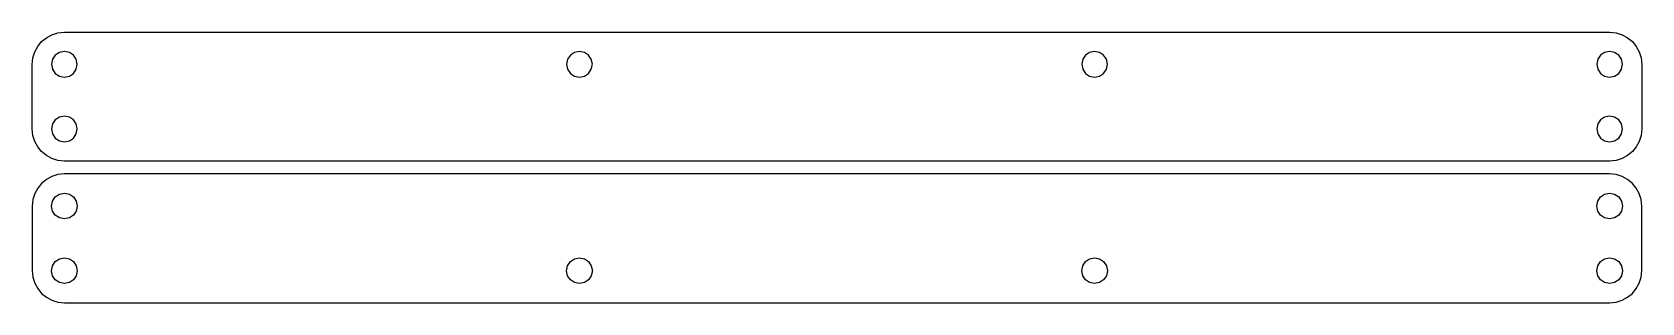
# Model space of a CAD drawing. Extents: x -1 to 936, y 295 to 752.
# Drawn here: x 26.2 to 276.2, y 489.8 to 531.8 of the extents above; entities that cross this region are included whole.
import ezdxf

# ---------------------------------------------------------------- set-up
doc = ezdxf.new("R2010")
doc.units = 0

msp = doc.modelspace()

# ---------------------------------------------------------------- linework, layer by layer
for p, q in [((27.011734, 529.632316), (27.621375, 530.37175)), ((27.621375, 530.37175), (28.360869, 530.98134)), ((28.360869, 530.98134), (29.210409, 531.441281)), ((29.210409, 531.441281), (30.150189, 531.73177)), ((30.150189, 531.73177), (31.1604, 531.833)), ((31.1604, 531.833), (271.16, 531.833)), ((271.16, 531.833), (272.170137, 531.73177)), ((272.170137, 531.73177), (273.109844, 531.441281)), ((273.109844, 531.441281), (273.959316, 530.98134)), ((273.959316, 530.98134), (274.69875, 530.37175)), ((274.69875, 530.37175), (275.30834, 529.632316)), ((26.16, 526.833), (26.261239, 527.843137)), ((26.261239, 527.843137), (26.551753, 528.782844)), ((26.551753, 528.782844), (27.011734, 529.632316)), ((29.318142, 527.62925), (29.1609, 526.851)), ((29.746613, 528.265), (29.318142, 527.62925)), ((30.382102, 528.69375), (29.746613, 528.265)), ((31.1604, 528.851), (30.382102, 528.69375)), ((31.938808, 528.693891), (31.1604, 528.851)), ((32.574613, 528.265375), (31.938808, 528.693891)), ((33.003361, 527.629672), (32.574613, 528.265375)), ((33.1606, 526.851), (33.003361, 527.629672)), ((109.318094, 527.62925), (109.161, 526.851)), ((109.7465, 528.265), (109.318094, 527.62925)), ((110.381906, 528.69375), (109.7465, 528.265)), ((111.16, 528.851), (110.381906, 528.69375)), ((111.938828, 528.693891), (111.16, 528.851)), ((112.574875, 528.265375), (111.938828, 528.693891)), ((113.003734, 527.629672), (112.574875, 528.265375)), ((113.161, 526.851), (113.003734, 527.629672)), ((189.318094, 527.62925), (189.161, 526.851)), ((189.7465, 528.265), (189.318094, 527.62925)), ((190.381906, 528.69375), (189.7465, 528.265)), ((191.16, 528.851), (190.381906, 528.69375)), ((191.938828, 528.693891), (191.16, 528.851)), ((192.574875, 528.265375), (191.938828, 528.693891)), ((193.003734, 527.629672), (192.574875, 528.265375)), ((193.161, 526.851), (193.003734, 527.629672)), ((269.31725, 527.62925), (269.16, 526.851)), ((269.746, 528.265), (269.31725, 527.62925)), ((270.38175, 528.69375), (269.746, 528.265)), ((271.16, 528.851), (270.38175, 528.69375)), ((271.938828, 528.693891), (271.16, 528.851)), ((272.574875, 528.265375), (271.938828, 528.693891)), ((273.003734, 527.629672), (272.574875, 528.265375)), ((273.161, 526.851), (273.003734, 527.629672)), ((275.30834, 529.632316), (275.768281, 528.782844)), ((275.768281, 528.782844), (276.05877, 527.843137)), ((276.05877, 527.843137), (276.16, 526.833)), ((26.16, 516.833), (26.16, 526.833)), ((29.1609, 526.851), (29.317973, 526.07275)), ((29.317973, 526.07275), (29.746387, 525.437)), ((29.746387, 525.437), (30.381933, 525.00825)), ((30.381933, 525.00825), (31.1604, 524.851)), ((31.1604, 524.851), (31.938977, 525.008109)), ((31.938977, 525.008109), (32.574838, 525.436625)), ((32.574838, 525.436625), (33.00353, 526.072328)), ((33.00353, 526.072328), (33.1606, 526.851)), ((109.161, 526.851), (109.318094, 526.07275)), ((109.318094, 526.07275), (109.7465, 525.437)), ((109.7465, 525.437), (110.381906, 525.00825)), ((110.381906, 525.00825), (111.16, 524.851)), ((111.16, 524.851), (111.938828, 525.008109)), ((111.938828, 525.008109), (112.574875, 525.436625)), ((112.574875, 525.436625), (113.003734, 526.072328)), ((113.003734, 526.072328), (113.161, 526.851)), ((189.161, 526.851), (189.317953, 526.07275)), ((189.317953, 526.07275), (189.746125, 525.437)), ((189.746125, 525.437), (190.381484, 525.00825)), ((190.381484, 525.00825), (191.16, 524.851)), ((191.16, 524.851), (191.938828, 525.008109)), ((191.938828, 525.008109), (192.574875, 525.436625)), ((192.574875, 525.436625), (193.003734, 526.072328)), ((193.003734, 526.072328), (193.161, 526.851)), ((269.16, 526.851), (269.31725, 526.07275)), ((269.31725, 526.07275), (269.746, 525.437)), ((269.746, 525.437), (270.38175, 525.00825)), ((270.38175, 525.00825), (271.16, 524.851)), ((271.16, 524.851), (271.938828, 525.008109)), ((271.938828, 525.008109), (272.574875, 525.436625)), ((272.574875, 525.436625), (273.003734, 526.072328)), ((273.003734, 526.072328), (273.161, 526.851)), ((276.16, 526.833), (276.16, 516.833)), ((29.318142, 517.59325), (29.1609, 516.815)), ((29.746613, 518.229), (29.318142, 517.59325)), ((30.382102, 518.65775), (29.746613, 518.229)), ((31.1604, 518.815), (30.382102, 518.65775)), ((31.938808, 518.65775), (31.1604, 518.815)), ((32.574613, 518.229), (31.938808, 518.65775)), ((33.003361, 517.59325), (32.574613, 518.229)), ((33.1606, 516.815), (33.003361, 517.59325)), ((269.31725, 517.59325), (269.16, 516.815)), ((269.746, 518.229), (269.31725, 517.59325)), ((270.38175, 518.65775), (269.746, 518.229)), ((271.16, 518.815), (270.38175, 518.65775)), ((271.938828, 518.65775), (271.16, 518.815)), ((272.574875, 518.229), (271.938828, 518.65775)), ((273.003734, 517.59325), (272.574875, 518.229)), ((273.161, 516.815), (273.003734, 517.59325)), ((26.261239, 515.822906), (26.16, 516.833)), ((26.551753, 514.883312), (26.261239, 515.822906)), ((29.1609, 516.815), (29.317973, 516.036328)), ((29.317973, 516.036328), (29.746387, 515.400625)), ((29.746387, 515.400625), (30.381933, 514.972109)), ((31.938977, 514.972109), (32.574838, 515.400625)), ((32.574838, 515.400625), (33.00353, 516.036328)), ((33.00353, 516.036328), (33.1606, 516.815)), ((269.16, 516.815), (269.31725, 516.036328)), ((269.31725, 516.036328), (269.746, 515.400625)), ((269.746, 515.400625), (270.38175, 514.972109)), ((271.938828, 514.972109), (272.574875, 515.400625)), ((272.574875, 515.400625), (273.003734, 516.036328)), ((273.003734, 516.036328), (273.161, 516.815)), ((276.05877, 515.822906), (275.768281, 514.883312)), ((276.16, 516.833), (276.05877, 515.822906)), ((27.011734, 514.034), (26.551753, 514.883312)), ((27.621375, 513.29475), (27.011734, 514.034)), ((28.360869, 512.685344), (27.621375, 513.29475)), ((29.210409, 512.225563), (28.360869, 512.685344)), ((30.381933, 514.972109), (31.1604, 514.815)), ((31.1604, 514.815), (31.938977, 514.972109)), ((270.38175, 514.972109), (271.16, 514.815)), ((271.16, 514.815), (271.938828, 514.972109)), ((273.959316, 512.685344), (273.109844, 512.225563)), ((274.69875, 513.29475), (273.959316, 512.685344)), ((275.30834, 514.034), (274.69875, 513.29475)), ((275.768281, 514.883312), (275.30834, 514.034)), ((30.150189, 511.935188), (29.210409, 512.225563)), ((31.1604, 511.834), (30.150189, 511.935188)), ((271.16, 511.834), (31.1604, 511.834)), ((272.170137, 511.935188), (271.16, 511.834)), ((273.109844, 512.225563), (272.170137, 511.935188)), ((27.011734, 507.633316), (26.551753, 506.783844)), ((27.621375, 508.37275), (27.011734, 507.633316)), ((28.360869, 508.98234), (27.621375, 508.37275)), ((29.210409, 509.442281), (28.360869, 508.98234)), ((30.150189, 509.73277), (29.210409, 509.442281)), ((31.1604, 509.834), (30.150189, 509.73277)), ((271.16, 509.834), (31.1604, 509.834)), ((272.170137, 509.73277), (271.16, 509.834)), ((273.109844, 509.442281), (272.170137, 509.73277)), ((273.959316, 508.98234), (273.109844, 509.442281)), ((274.69875, 508.37275), (273.959316, 508.98234)), ((275.30834, 507.633316), (274.69875, 508.37275)), ((275.768281, 506.783844), (275.30834, 507.633316)), ((26.261239, 505.844137), (26.16, 504.834)), ((26.551753, 506.783844), (26.261239, 505.844137)), ((29.1609, 504.852), (29.317973, 505.630672)), ((29.317973, 505.630672), (29.746387, 506.266375)), ((29.746387, 506.266375), (30.381933, 506.694891)), ((30.381933, 506.694891), (31.1604, 506.852)), ((31.1604, 506.852), (31.938977, 506.694891)), ((31.938977, 506.694891), (32.574838, 506.266375)), ((32.574838, 506.266375), (33.00353, 505.630672)), ((33.00353, 505.630672), (33.1606, 504.852)), ((269.16, 504.852), (269.31725, 505.630672)), ((269.31725, 505.630672), (269.746, 506.266375)), ((269.746, 506.266375), (270.38175, 506.694891)), ((270.38175, 506.694891), (271.16, 506.852)), ((271.16, 506.852), (271.938828, 506.694891)), ((271.938828, 506.694891), (272.574875, 506.266375)), ((272.574875, 506.266375), (273.003734, 505.630672)), ((273.003734, 505.630672), (273.161, 504.852)), ((276.05877, 505.844137), (275.768281, 506.783844)), ((276.16, 504.834), (276.05877, 505.844137)), ((26.16, 504.834), (26.16, 494.834)), ((29.318142, 504.07375), (29.1609, 504.852)), ((29.746613, 503.438), (29.318142, 504.07375)), ((30.382102, 503.00925), (29.746613, 503.438)), ((31.1604, 502.852), (30.382102, 503.00925)), ((31.938808, 503.00925), (31.1604, 502.852)), ((32.574613, 503.438), (31.938808, 503.00925)), ((33.003361, 504.07375), (32.574613, 503.438)), ((33.1606, 504.852), (33.003361, 504.07375)), ((269.31725, 504.07375), (269.16, 504.852)), ((269.746, 503.438), (269.31725, 504.07375)), ((270.38175, 503.00925), (269.746, 503.438)), ((271.16, 502.852), (270.38175, 503.00925)), ((271.938828, 503.00925), (271.16, 502.852)), ((272.574875, 503.438), (271.938828, 503.00925)), ((273.003734, 504.07375), (272.574875, 503.438)), ((273.161, 504.852), (273.003734, 504.07375)), ((276.16, 494.834), (276.16, 504.834)), ((29.1609, 494.816), (29.317973, 495.59425)), ((29.317973, 495.59425), (29.746387, 496.23)), ((29.746387, 496.23), (30.381933, 496.65875)), ((30.381933, 496.65875), (31.1604, 496.816)), ((31.1604, 496.816), (31.938977, 496.658891)), ((31.938977, 496.658891), (32.574838, 496.230375)), ((32.574838, 496.230375), (33.00353, 495.594672)), ((33.00353, 495.594672), (33.1606, 494.816)), ((109.161, 494.816), (109.318094, 495.59425)), ((109.318094, 495.59425), (109.7465, 496.23)), ((109.7465, 496.23), (110.381906, 496.65875)), ((110.381906, 496.65875), (111.16, 496.816)), ((111.16, 496.816), (111.938828, 496.658891)), ((111.938828, 496.658891), (112.574875, 496.230375)), ((112.574875, 496.230375), (113.003734, 495.594672)), ((113.003734, 495.594672), (113.161, 494.816)), ((189.161, 494.816), (189.317953, 495.59425)), ((189.317953, 495.59425), (189.746125, 496.23)), ((189.746125, 496.23), (190.381484, 496.65875)), ((190.381484, 496.65875), (191.16, 496.816)), ((191.16, 496.816), (191.938828, 496.658891)), ((191.938828, 496.658891), (192.574875, 496.230375)), ((192.574875, 496.230375), (193.003734, 495.594672)), ((193.003734, 495.594672), (193.161, 494.816)), ((269.16, 494.816), (269.31725, 495.59425)), ((269.31725, 495.59425), (269.746, 496.23)), ((269.746, 496.23), (270.38175, 496.65875)), ((270.38175, 496.65875), (271.16, 496.816)), ((271.16, 496.816), (271.938828, 496.658891)), ((271.938828, 496.658891), (272.574875, 496.230375)), ((272.574875, 496.230375), (273.003734, 495.594672)), ((273.003734, 495.594672), (273.161, 494.816)), ((26.16, 494.834), (26.261239, 493.823863)), ((26.261239, 493.823863), (26.551753, 492.884156)), ((26.551753, 492.884156), (27.011734, 492.034684)), ((29.318142, 494.03775), (29.1609, 494.816)), ((29.746613, 493.402), (29.318142, 494.03775)), ((30.382102, 492.97325), (29.746613, 493.402)), ((31.1604, 492.816), (30.382102, 492.97325)), ((31.938808, 492.973109), (31.1604, 492.816)), ((32.574613, 493.401625), (31.938808, 492.973109)), ((33.003361, 494.037328), (32.574613, 493.401625)), ((33.1606, 494.816), (33.003361, 494.037328)), ((109.318094, 494.03775), (109.161, 494.816)), ((109.7465, 493.402), (109.318094, 494.03775)), ((110.381906, 492.97325), (109.7465, 493.402)), ((111.16, 492.816), (110.381906, 492.97325)), ((111.938828, 492.973109), (111.16, 492.816)), ((112.574875, 493.401625), (111.938828, 492.973109)), ((113.003734, 494.037328), (112.574875, 493.401625)), ((113.161, 494.816), (113.003734, 494.037328)), ((189.318094, 494.03775), (189.161, 494.816)), ((189.7465, 493.402), (189.318094, 494.03775)), ((190.381906, 492.97325), (189.7465, 493.402)), ((191.16, 492.816), (190.381906, 492.97325)), ((191.938828, 492.973109), (191.16, 492.816)), ((192.574875, 493.401625), (191.938828, 492.973109)), ((193.003734, 494.037328), (192.574875, 493.401625)), ((193.161, 494.816), (193.003734, 494.037328)), ((269.31725, 494.03775), (269.16, 494.816)), ((269.746, 493.402), (269.31725, 494.03775)), ((270.38175, 492.97325), (269.746, 493.402)), ((271.16, 492.816), (270.38175, 492.97325)), ((271.938828, 492.973109), (271.16, 492.816)), ((272.574875, 493.401625), (271.938828, 492.973109)), ((273.003734, 494.037328), (272.574875, 493.401625)), ((273.161, 494.816), (273.003734, 494.037328)), ((275.30834, 492.034684), (275.768281, 492.884156)), ((275.768281, 492.884156), (276.05877, 493.823863)), ((276.05877, 493.823863), (276.16, 494.834)), ((27.011734, 492.034684), (27.621375, 491.29525)), ((27.621375, 491.29525), (28.360869, 490.68566)), ((28.360869, 490.68566), (29.210409, 490.225719)), ((29.210409, 490.225719), (30.150189, 489.93523)), ((272.170137, 489.93523), (273.109844, 490.225719)), ((273.109844, 490.225719), (273.959316, 490.68566)), ((273.959316, 490.68566), (274.69875, 491.29525)), ((274.69875, 491.29525), (275.30834, 492.034684)), ((30.150189, 489.93523), (31.1604, 489.834)), ((31.1604, 489.834), (271.16, 489.834)), ((271.16, 489.834), (272.170137, 489.93523))]:
    msp.add_line(p, q)

doc.saveas('drawing.dxf')
